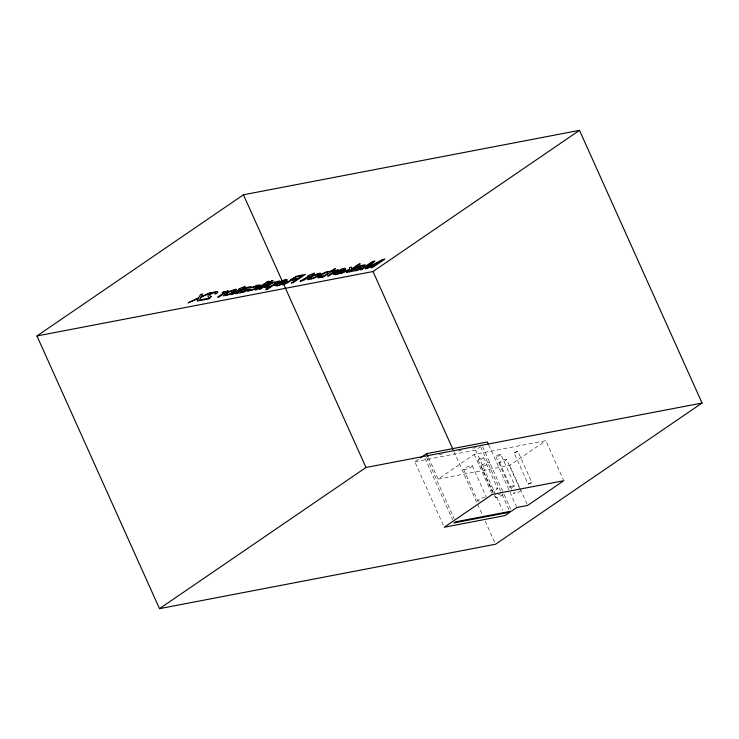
<?xml version="1.0" encoding="UTF-8"?>
<svg xmlns="http://www.w3.org/2000/svg" width="739" height="739" viewBox="0 0 739 739"><rect width="100%" height="100%" fill="white"/><g stroke="black" fill="none" stroke-linecap="round" stroke-linejoin="round"><path stroke-width="0.55" stroke-dasharray="3.69 2.77" d="M514.104 452.905L517.845 451.298L531.831 482.41L530.002 483.657L528.089 484.027L514.104 452.905L517.845 451.298M528.089 484.027L531.831 482.41M443.317 525.161L414.81 461.736L418.459 459.242M414.81 461.736L475.565 450.088L479.759 447.215M428.509 457.69L438.135 479.094L474.262 454.393L545.816 440.666L563.349 479.676M438.135 479.094L509.688 465.376L545.816 440.666M439.132 454.596L442.495 453.949M458.18 450.938L461.542 450.3M472.748 448.148L476.11 447.501M509.688 465.376L527.674 505.402M506.621 459.39A3.871 0.794 -24.2 0 1 501.365 462.42A3.871 0.794 -24.2 0 1 501.227 460.97A3.871 0.794 -24.2 0 1 506.621 459.39L520.136 489.467M500.848 454.42A2.651 0.545 -24.2 0 1 497.255 456.49A2.651 0.545 -24.2 0 1 497.162 455.501A2.651 0.545 -24.2 0 1 500.848 454.42L514.834 485.532A2.651 0.545 -24.2 0 1 511.24 487.601A2.651 0.545 -24.2 0 1 511.148 486.613A2.651 0.545 -24.2 0 1 514.834 485.532M499.527 462.457L512.58 491.5M495.998 456.517L509.984 487.629M488.812 445.026L516.413 506.446M482.613 446.624L503.638 493.412M504.109 494.456L510.649 509.014M480.599 446.642L501.624 493.43M502.095 494.474L510.039 512.155M483.675 457.626A3.058 0.628 -24.2 0 1 479.528 460.009A3.058 0.628 -24.2 0 1 479.417 458.864A3.058 0.628 -24.2 0 1 483.675 457.626L497.541 488.47A3.058 0.628 -24.2 0 1 493.393 490.862A3.058 0.628 -24.2 0 1 493.282 489.717A3.058 0.628 -24.2 0 1 497.541 488.47M475.565 450.088L502.668 510.39M481.228 466.152L493.809 494.151M494.28 495.185L495.213 497.264M478.078 460.046L491.934 490.89M474.262 454.393L491.795 493.393M472.267 465.801A4.693 0.97 -24.2 0 1 465.903 469.459A4.693 0.97 -24.2 0 1 465.736 467.704A4.693 0.97 -24.2 0 1 472.267 465.801L486.41 497.282M463.676 469.514L477.819 500.996M453.922 451.566L477.108 503.157M477.579 504.21L482.789 515.785M485.154 521.05L494.613 542.112M426.588 457.367L454.152 518.713M425.036 458.429L452.61 519.776M520.607 490.511A3.871 0.794 -24.2 0 1 517.448 492.747A3.871 0.794 -24.2 0 1 513.577 493.698A3.871 0.794 -24.2 0 1 516.062 491.629M479.149 501.162A4.693 0.97 -24.2 0 1 479.011 499.73A4.693 0.97 -24.2 0 1 485.089 497.107M503.268 494.308A4.693 0.97 -24.2 0 1 496.534 497.439A4.693 0.97 -24.2 0 1 497.273 495.453M498.298 494.908A4.693 0.97 -24.2 0 1 500.525 493.948M483.454 466.097A4.693 0.97 -24.2 0 0 489.818 462.438A4.693 0.97 -24.2 0 0 483.288 464.341A4.693 0.97 -24.2 0 0 483.454 466.097"/><path stroke-width="1.11" d="M36.95 335.968L243.436 194.782L579.496 130.341L702.05 403.032L495.564 544.218L159.504 608.659L36.95 335.968L373.01 271.527L579.496 130.341M159.504 608.659L365.99 467.473L702.05 403.032M420.288 457.986L426.68 453.617L487.435 441.968L488.35 444.01M373.01 271.527L452.979 449.46M426.68 453.617L428.057 456.674M243.436 194.782L365.99 467.473M329.686 271.573L335.635 268.534L323.386 276.913L321.936 277.19L323.082 276.404C309.382 281.651 325.345 270.151 329.686 271.573M225.321 291.554L225.118 292.127L228.148 290.796L219.243 296.884L217.682 297.18L223.843 292.653L222.19 292.635L223.769 291.554L225.321 291.554M335.229 270.474L335.026 271.056L338.056 269.717L329.151 275.804L327.589 276.109L333.751 271.582L332.097 271.555L333.677 270.474L335.229 270.474M264.811 287.545L266.336 287.998L270.335 286.593L265.781 289.706L267.352 289.402L279.767 280.912L271.767 282.889L264.811 287.545M247.934 289.282C244.766 293.235 239.528 292.339 235.63 293.762L245.459 287.831L251.362 286.547L250.188 287.905L248.729 288.182C251.777 285.236 237.847 291.332 247.547 289.088L247.934 289.282M361.796 267.453C358.637 271.398 353.39 270.502 349.501 271.924L359.33 265.994L365.232 264.719L364.059 266.068L362.6 266.345C365.639 263.398 351.709 269.495 361.417 267.25L361.796 267.453M211.243 296.561L208.998 298.842L200.445 300.487L201.858 299.517L208.666 298.214L209.174 297.327C202.597 294.519 223.483 288.302 216.37 293.651L214.781 293.956C220.028 290.141 205.266 294.759 211.243 296.561M240.738 291.711C242.318 293.161 249.588 288.894 242.808 290.131L240.738 291.711M354.6 269.874C356.189 271.324 363.449 267.056 356.669 268.303L354.6 269.874M290.603 279.693L290.815 280.201L282.52 284.746L284.644 284.339L290.917 280.672L296.635 279.462L291.406 283.046L293.134 282.714L305.346 274.363L296.616 276.238L290.603 279.693M319.414 276.682C329.372 276.044 331.774 267.139 319.414 276.682M274.936 285.365C277.541 287.462 284.146 283.065 287.129 280.802C288.635 276.774 277.919 282.889 276.672 283.915L283.499 282.603C282.658 283.305 276.414 286.732 277.162 284.404L274.936 285.365M333.354 274.16C335.959 276.257 342.554 271.869 345.547 269.596C347.053 265.569 336.328 271.684 335.09 272.709L341.917 271.398C341.076 272.1 334.822 275.527 335.58 273.199L333.354 274.16M200.962 297.309L199.281 300.708L197.193 301.106L198.671 298.353L188.057 302.861L198.819 297.715L200.481 294.473L202.541 294.076L201.11 296.653L211.206 292.413L200.962 297.309M260.257 285.152L254.678 289.254L247.685 291.332A4.831 0.998 -24.2 0 1 247.694 290.63L250.29 289.374L249.514 290.288L251.14 290.233A2.901 0.6 -24.2 0 0 253.265 289.402L258.123 285.753L251.528 287.785L256.913 285.236L260.257 285.152M236.471 289.725L234.087 291.942L229.617 294.436L223.335 295.868L228.055 291.942L235.464 289.3A5.801 1.201 -24.2 0 1 236.471 289.725M320.634 273.587L318.25 275.804L313.779 278.298L307.498 279.73L312.218 275.804L319.627 273.162A5.801 1.201 -24.2 0 1 320.634 273.587M225.45 294.658C227.621 295.84 232.36 292.533 234.374 290.63A3.215 0.665 -24.2 0 0 233.94 290.233L229.829 291.591L225.45 294.658M309.613 278.52C311.784 279.693 316.523 276.395 318.537 274.492A3.215 0.665 -24.2 0 0 318.103 274.095L313.992 275.453L309.613 278.52M285.762 280.654L284.644 281.799L279.471 282.788L283.139 280.922L285.762 280.654M344.18 269.449L343.062 270.594L337.889 271.592L341.557 269.726L344.18 269.449M267.084 286.538C274.853 287.249 280.617 276.543 267.084 286.538M292.681 278.991L298.02 278.52L302.196 275.665L296.302 276.922L292.681 278.991M372.253 262.474L365.593 268.82L367.311 268.488L381.278 260.738L370.932 267.795L372.585 267.472L384.797 259.121L382.322 259.601L368.327 267.361L375.006 261.006L372.558 261.477L360.346 269.827L361.99 269.504L372.253 262.474M231.944 293.863L230.762 294.676L234.743 293.411L242.771 288.589L245.219 286.298L239.667 288.589L238.438 289.42L239.926 289.134L234.115 293.106L231.944 293.863M264.183 283.905L255.324 289.965L256.913 289.66L265.772 283.6L264.183 283.905M267.536 281.614L265.837 282.769L269.125 281.31L267.536 281.614M271.472 280.857L259.26 289.208L260.83 288.903L273.042 280.552L271.472 280.857M301.244 280.58L300.062 281.383L304.052 280.118L312.08 275.296L314.528 273.005L308.967 275.296L307.747 276.127L309.235 275.841L301.244 280.58M349.88 270.188L346.536 272.469L348.041 272.183L360.253 263.832L358.748 264.119L351.662 268.968L351.422 267.158L349.427 267.536L349.658 269.135L340.319 273.661L349.713 269.652L349.88 270.188M492.248 494.419L444.25 527.24L505.005 515.591L510.039 512.155L454.005 522.898L455.557 521.836L511.582 511.092L516.875 507.471L527.674 505.402L563.802 480.701L492.248 494.419"/></g></svg>
